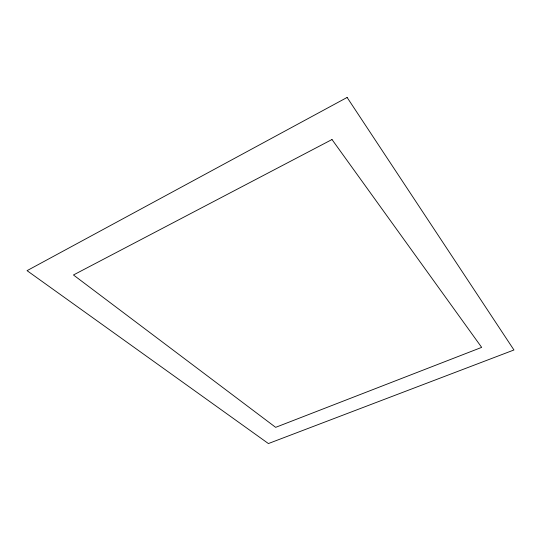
<?xml version="1.0" encoding="UTF-8"?>
<svg xmlns="http://www.w3.org/2000/svg" width="541" height="541" viewBox="0 0 541 541"><rect width="100%" height="100%" fill="white"/><g stroke="black" fill="none" stroke-linecap="round" stroke-linejoin="round"><path stroke-width="0.81" d="M347.112 97.448L27.05 270.656L268.404 443.552L513.95 349.98L347.112 97.448M331.998 139.531L73.448 274.977L275.653 427.343L481.666 347.376L331.998 139.531"/></g></svg>
